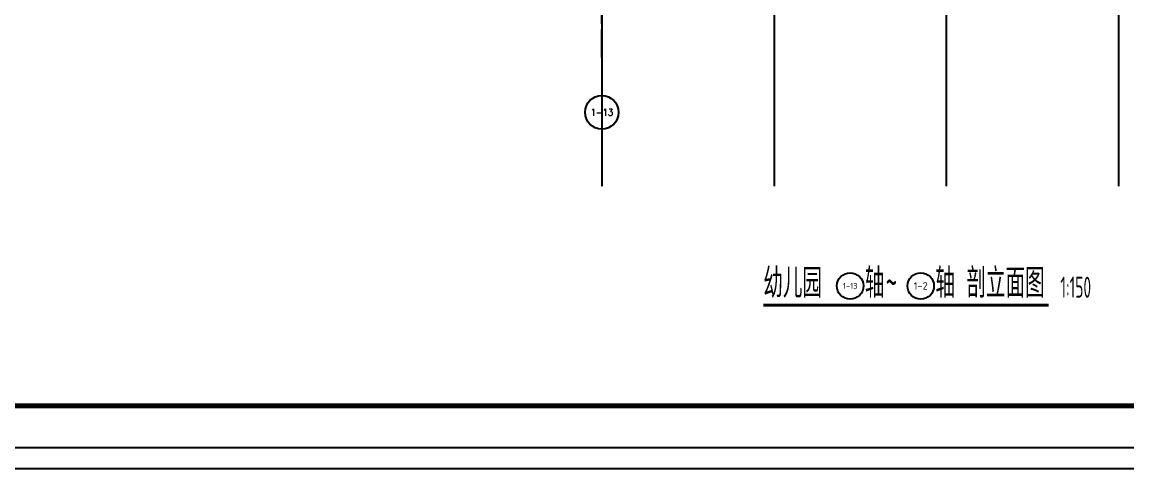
# Model space of a CAD drawing. Header units: millimetres. Extents: x -1048436 to -185795, y -983427 to 400387.
# Drawn here: x -751116 to -711662, y -869314 to -853358 of the extents above; entities that cross this region are included whole.
import ezdxf
from ezdxf.enums import TextEntityAlignment as Align

# ---------------------------------------------------------------- set-up
doc = ezdxf.new("R2010")
doc.units = ezdxf.units.MM
doc.header["$LTSCALE"] = 500
doc.linetypes.add('1#游泳馆轴网$0$DOTE', pattern=[2.42, 2, -0.2, 0.02, -0.2])
for name, color, linetype in [('1#游泳馆轴网$0$建-轴线', 1, '1#游泳馆轴网$0$DOTE'), ('AXIS', 3, 'Continuous'), ('AXIS_TEXT', 7, 'Continuous'), ('C-SHET-TTLB', 11, 'Continuous'), ('PUB_TEXT', 7, 'Continuous'), ('建-符号', 13, 'Continuous')]:
    doc.layers.add(name, color=color, linetype=linetype)
doc.layers.add('建-非打-01', color=6, linetype='Continuous', plot=False)
doc.styles.add('_TCH_AXIS', font='COMPLEX', dxfattribs={"bigfont": 'GBCBIG'})
doc.styles.add('ECADI', font='hzs.shx', dxfattribs={"width": 0.7, "bigfont": 'hztxt.shx'})
doc.styles.add('XD2008', font='xd-hzs.shx', dxfattribs={"width": 0.7, "bigfont": 'xd-hztxt.shx'})
doc.styles.add('法文字体', font='tssdeng1.shx', dxfattribs={"width": 0.7, "bigfont": '@extfont2.shx'})

# ---------------------------------------------------------------- blocks, each defined once
blk = doc.blocks.new('集团图框A1')
at = {"layer": 'C-SHET-TTLB'}
for points in [[(1095.85, -95.53), (1095.85, -699.53), (244.85, -699.53), (244.85, -95.53)], [(1090.85, -100.53), (1090.85, -694.53), (249.85, -694.53), (249.85, -100.53)]]:
    blk.add_lwpolyline(points, close=True, dxfattribs=at)
at = {"layer": 'C-SHET-TTLB', "const_width": 1.2}
blk.add_lwpolyline([(268.25, -110.53), (1080.85, -110.53), (1080.85, -684.53), (268.25, -684.53)], close=True, dxfattribs=at)
at = {"color": 2, "style": 'ECADI', "width": 0.7}
for tag, p in [('序号1', (1009.72, -381.88)), ('记要1', (1037.92, -381.9)), ('日期1', (1073.26, -381.71)), ('序号2', (1009.72, -387.77)), ('记要2', (1037.92, -387.79)), ('日期2', (1073.26, -387.6)), ('序号3', (1009.72, -393.63)), ('记要3', (1037.92, -393.65)), ('日期3', (1073.26, -393.46)), ('序号4', (1009.72, -399.51)), ('记要4', (1037.92, -399.53)), ('日期4', (1073.26, -399.35)), ('合作设计单位', (1042.53, -542.75)), ('审定人', (1041.84, -561.74)), ('审核人', (1041.84, -571.23)), ('设计总负责人', (1041.84, -580.99)), ('专业负责人', (1041.84, -591.72)), ('校对人', (1041.84, -601.96)), ('设计人', (1041.84, -611.83)), ('建设单位上', (1044.38, -619.93)), ('建设单位中', (1044.38, -623.89)), ('建设单位下', (1044.38, -627.74)), ('项目名称上', (1044.35, -632.3)), ('项目名称中', (1044.35, -636.38)), ('项目名称下', (1044.35, -640.33)), ('子项', (1043.59, -646.93)), ('图名上', (1044.47, -653.59)), ('图名中', (1044.47, -657.5)), ('图名下', (1044.47, -661.62)), ('工程编号', (1027.1, -667.58)), ('阶段', (1063.92, -667.61)), ('比例', (1025.96, -674.19)), ('专业', (1063.72, -673.97)), ('日期', (1026.1, -680.73)), ('图别、图号', (1066.05, -680.84))]:
    blk.add_attdef(tag, text='', height=3.5, dxfattribs=at).set_placement(p, align=Align.MIDDLE)
blk = doc.blocks.new('A1')
blk.add_blockref('集团图框A1', (-609654.51, -640037.88))

msp = doc.modelspace()

# ---------------------------------------------------------------- linework, layer by layer
at = {"layer": '1#游泳馆轴网$0$建-轴线'}
msp.add_lwpolyline([(-730412.7, -854624.8), (-730412.7, -852074.2)], dxfattribs=at)
at = {"layer": 'AXIS'}
msp.add_line((-730412.7, -854624.8), (-730412.7, -855979.5), dxfattribs=at)
msp.add_line((-730412.7, -854624.8), (-730412.7, -855979.5), dxfattribs=at)
msp.add_circle((-730412.7, -856579.5), 600, dxfattribs=at)
at = {"layer": 'PUB_TEXT'}
for centre in [(-721544.6, -862781.5), (-719024.6, -862781.5)]:
    msp.add_circle(centre, 472.5, dxfattribs=at)
at = {"layer": '建-符号', "const_width": 105}
msp.add_lwpolyline([(-724645, -863464), (-714458.3, -863464)], dxfattribs=at)
at = {"layer": '建-非打-01'}
for p, q in [((-730412.7, -836510.4), (-730412.7, -854624.8)), ((-730412.7, -836510.4), (-730412.7, -854624.8)), ((-724262.7, -836510.4), (-724262.7, -854624.8)), ((-724262.7, -836510.4), (-724262.7, -854624.8))]:
    msp.add_line(p, q, dxfattribs=at)
for points in [[(-730412.7, -822942.1), (-730412.7, -859220.8)], [(-724262.4, -822942.1), (-724262.4, -859220.8)], [(-718112.4, -822942.1), (-718112.4, -859220.8)], [(-711962.4, -822942.1), (-711962.4, -859220.8)]]:
    msp.add_lwpolyline(points, dxfattribs=at)

# ---------------------------------------------------------------- block references
at = {"xscale": 150, "yscale": 150, "zscale": 150}
msp.add_blockref('A1', (90638136, 95241296.7), dxfattribs=at)

# ---------------------------------------------------------------- texts
at = {"layer": 'AXIS_TEXT', "style": '_TCH_AXIS'}
msp.add_text('1-13', height=241.37, dxfattribs=at).set_placement((-730815, -856700.2), (-730010.5, -856700.2), align=Align.FIT)
at = {"layer": 'PUB_TEXT'}
for s, height, style, width, p in [('幼儿园', 1050, 'XD2008', 0.7, (-724645, -863201.5)), ('轴', 1050, 'XD2008', 0.7, (-721019.6, -863201.5)), ('轴', 1050, 'XD2008', 0.7, (-718499.6, -863201.5)), ('剖立面图', 1050, 'XD2008', 0.7, (-717394.2, -863201.5)), ('1:150', 750, '法文字体', 0.56, (-714038.3, -863201.5)), ('~', 1050, 'XD2008', 0.7, (-720284.6, -863201.5))]:
    msp.add_text(s, height=height, dxfattribs=dict(at, style=style, width=width)).set_placement(p)
at = {"layer": 'PUB_TEXT', "style": 'XD2008', "width": 1.238095}
for s, height, p, p2 in [('1-13', 208.18, (-721808.3, -862885.6), (-721280.9, -862885.6)), ('1-2', 267.75, (-719274.5, -862915.4), (-718774.7, -862915.4))]:
    msp.add_text(s, height=height, dxfattribs=at).set_placement(p, p2, align=Align.FIT)

doc.saveas('drawing.dxf')
